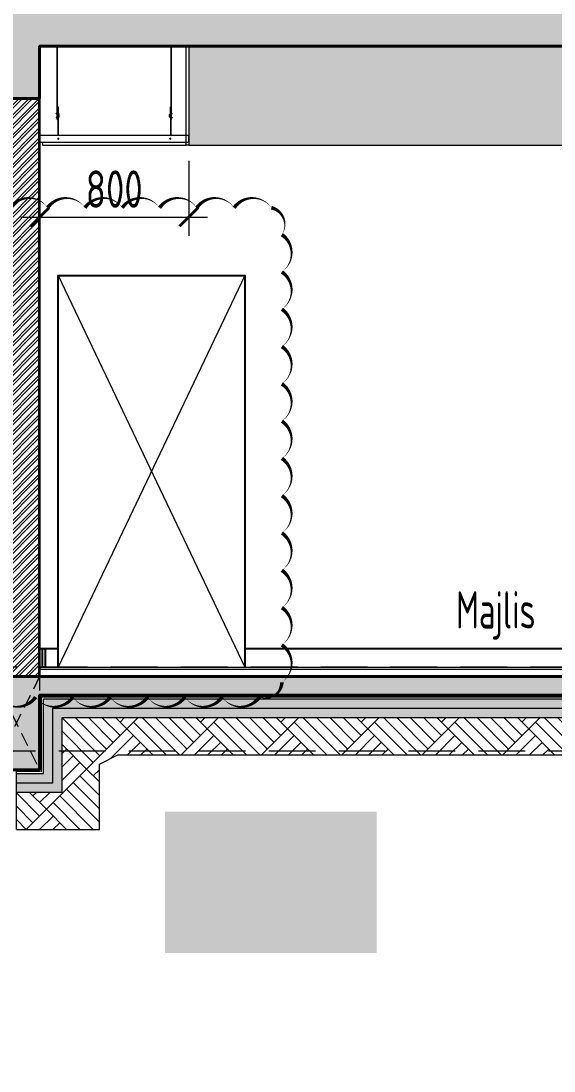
# Model space of a CAD drawing. Header units: millimetres. Extents: x -6181 to 191287, y -8583 to 23546.
# Drawn here: x 92354 to 95212, y -1715 to 3915 of the extents above; entities that cross this region are included whole.
import ezdxf

# ---------------------------------------------------------------- set-up
doc = ezdxf.new("R2010")
doc.units = ezdxf.units.MM
doc.header["$MEASUREMENT"] = 0
for name, pattern in [('1735-DT-5BR-SEC_BB$0$DASHED', [0.75, 0.5, -0.25]), ('1735-DT-5BR-SEC_BB$0$HIDDEN', [0.375, 0.25, -0.125]), ('DASHED', [0.75, 0.5, -0.25])]:
    doc.linetypes.add(name, pattern=pattern)
for name, color, linetype in [('0-Skirting', 8, 'Continuous'), ('1735-DT-5BR-SEC_BB$0$0-Skirting', 8, 'Continuous'), ('1735-DT-5BR-SEC_BB$0$K--CEILING HID', 251, '1735-DT-5BR-SEC_BB$0$HIDDEN'), ('Z--REVISION NTT-04', 10, 'Continuous')]:
    doc.layers.add(name, color=color, linetype=linetype)
for name, color, linetype, lineweight in [('05--TEXT-2', 2, 'Continuous', 25), ('07--DIM-2', 2, 'Continuous', 25), ('1735-DT-5BR-SEC_BB$0$04--HATCH-1', 251, 'Continuous', 13), ('1735-DT-5BR-SEC_BB$0$06--LINE-2', 2, 'Continuous', 25), ('1735-DT-5BR-SEC_BB$0$E--CONCRETE-4', 4, 'Continuous', 40), ('1735-DT-5BR-SEC_BB$0$E--CONCRETE-Beams', 1, '1735-DT-5BR-SEC_BB$0$HIDDEN', 0), ('1735-DT-5BR-SEC_BB$0$E--CONCRETE-SHADE', 253, 'Continuous', 25), ('1735-DT-5BR-SEC_BB$0$F--BLOCKWALL-3', 3, 'Continuous', 35), ('1735-DT-5BR-SEC_BB$0$J--WATERPROOFING-1', 1, 'Continuous', 18), ('1735-DT-5BR-SEC_BB$0$J--WATERPROOFING-HID', 9, '1735-DT-5BR-SEC_BB$0$HIDDEN', 18), ('1735-DT-5BR-SEC_BB$0$K--CEILING FIXTURES', 251, 'Continuous', 9), ('1735-DT-5BR-SEC_BB$0$K--CEILING-1', 1, 'Continuous', 20), ('1735-DT-5BR-SEC_BB$0$M--TILING-1', 2, 'Continuous', 15), ('1735-DT-5BR-SEC_BB$0$W--ELV-1', 250, '1735-DT-5BR-SEC_BB$0$DASHED', 9), ('1735-DT-5BR-SEC_BB$0$X--MEP Services', 251, 'Continuous', 9), ('W--ELV-1', 250, 'DASHED', 9)]:
    doc.layers.add(name, color=color, linetype=linetype, lineweight=lineweight)
doc.layers.add('1735-DT-5BR-SEC_BB$0$00--ORIGIN', color=6, linetype='Continuous', lineweight=0, plot=False)
doc.layers.add('1735-DT-5BR-SEC_BB$0$A-ANNO-NPLT', color=8, linetype='Continuous', lineweight=0, plot=False)
doc.styles.add('ISO', font='isocp2.shx', dxfattribs={"width": 0.8})
doc.dimstyles.new('1-100_AR', dxfattribs={"dimtxt": 200, "dimasz": 100, "dimexe": 100, "dimexo": 100, "dimgap": 0, "dimtad": 0, "dimdec": 0, "dimzin": 12, "dimdsep": 46, "dimtxsty": 'ISO', "dimblk": 'ARCHTICK', "dimcen": 100, "dimdle": 100, "dimclrd": 8, "dimclre": 9, "dimclrt": 2, "dimadec": 0, "dimazin": 0, "dimtfac": 1, "dimtdec": 0, "dimtmove": 0, "dimatfit": 2, "dimldrblk": 'ARCHTICK', "dimfxl": 1, "dimtvp": 0.75, "dimtolj": 1, "dimtzin": 12, "dimlwd": 9, "dimlwe": 9, "dimarcsym": 0})
pattern_1 = [(217.0127875, (4.4879, 4.22122), (-47.8514921299, -36.5408634401), [0.67268, -66.59544024]), (173.96974073, (3.95077, 3.81627), (59.85167598374, -6.54040380535), [1.15434, -114.2796238]), (121.51044708, (2.8028, 3.93754), (38.5868644267, -63.5299448584), [0.81394, -80.58016298]), (256.273689, (0.65013, 3.08259), (23.9890354549, 97.2086733679), [1.05119, -104.0677902]), (281.83365418, (0.4007, 2.06142), (-13.0921398636, 63.6678558913), [1.030775, -102.04686564]), (346.273689, (0.61208, 1.05255), (-97.2086733679, 23.9890354549), [1.05119, -104.0677902]), (26.69424047, (1.63325, 0.80312), (-73.34621669293, -36.6787744729), [1.390145, -137.62424274]), (61.25532837, (2.87523, 1.42761), (55.3459409121, 101.30067534106), [1.31244, -129.93160748]), (110.42956562, (3.5064, 2.57832), (-26.86250263843, 71.43812673916), [1.05475, -104.42036555]), (164.2363583, (3.13822, 3.56673), (53.0354501127, -15.402630663), [1.20416, -59.0038129]), (211.3974378, (1.97935, 3.89386), (-69.39212575257, -42.54095536703), [1.55724, -154.16687502]), (127.81407483, (5.49964, 2.089), (-28.6326815594, 36.1271303416), [0.531505, -52.61922406]), (160.4692344, (5.17378, 2.5089), (61.89767697033, -22.21885653395), [1.011185, -100.10755708]), (214, (4.2208, 2.847), (-0.95404498, -4.90813592), [0.707105, -6.3639628]), (192.1985905, (3.9917, 3.5027), (26.44876954, 5.04604695), [0.38079, -37.69807553]), (280.8014095, (3.6195, 3.4222), (-2.046000987, 15.678452729), [0.538515, -26.38730904]), (19.9637565, (3.7204, 2.8933), (16.6324977055, 6.954136904), [0.874645, -28.28011447]), (150.5650512, (4.5425, 3.1919), (8.862226858, -6.81622587), [0.632455, -15.1789333]), (5.38954033, (0.77278, 3.9756), (51.943494103, 5.1839579829), [0.886, -87.71422573]), (59.34617594, (1.65486, 4.0588), (-30.1270384147, -50.1733151821), [0.743305, -73.58703874]), (282.1985905, (4.7333, 4.1735), (-5.04604695, 26.44876954), [0.761575, -37.31729053]), (332.61045967, (4.89423, 3.42914), (-46.2192242417, 24.26485752054), [0.886, -87.71422573]), (328.4439548, (0.18127, 0.93255), (-22.6325896324, 14.586496719), [0.8544, -41.86561873]), (283.77514057, (0.90933, 0.4854), (-14.0461848405, 58.759719974), [0.71589, -70.87321532]), (55.8014095, (3.82835, -0.74416), (14.586496719, 22.6325896324), [0.761575, -37.31729053]), (6.35402464, (4.2564, -0.11426), (-67.6219468316, -7.2299589695), [0.838155, -82.97711807]), (58.4439548, (1.42336, -0.2767), (-14.586496719, -22.6325896324), [0.4272, -42.29281873]), (90.3099325, (3.5339, -0.6869), (-1.09195601, 20.586588646), [0.25495, -25.24014757]), (154.9637565, (3.5325, -0.432), (13.770362775, -7.770270848), [1.030775, -19.58475313]), (175.00900596, (2.59855, 0.00425), (50.0354041493, -4.6323138516), [0.95525, -94.56961587]), (292.6900675, (3.6346, 2.4515), (-3.000045963, 10.770316811), [0.72111, -17.30664638]), (342.15722659, (3.91272, 1.78624), (81.5302206393, -26.0350364415), [1.25897, -124.63781312]), (49.9453959, (5.11113, 1.4005), (-26.3108585071, -30.5407715131), [0.51478, -50.9633707]), (79, (5.4424, 1.7945), (-3.95409094, 5.8621809), [0.3, -4.7]), (109.25643716, (2.529, 0.17058), (12.9542288308, -38.1731313282), [0.69462, -68.76759995]), (37.0127875, (2.29993, 0.82634), (47.8514921299, 36.5408634401), [1.34536, -65.92276024]), (349, (3.374, 1.636), (5.8621809, 3.95409094), [1.3, -3.7]), (314.30484647, (4.65032, 1.38818), (42.4030443342, -43.8974011895), [0.79057, -78.2663715]), (243.0546041, (5.2025, 0.8224), (-8.724315825, -18.678498692), [0.72801, -35.67253945]), (196.64597536, (4.87262, 0.17345), (-102.79503219636, -30.9545046116), [1.185325, -117.3473709]), (164.42607874, (3.73697, -0.1661), (-62.8517219472, 17.3107206167), [1.253995, -124.14536704])]

# ---------------------------------------------------------------- blocks, each defined once
blk = doc.blocks.new('*U268')
at = {"ltscale": 300}
for p, q in [((0, 0), (250, -500)), ((250, 0), (0, -500))]:
    blk.add_line(p, q, dxfattribs=at)
blk.add_lwpolyline([(0, -500), (0, 0), (250, 0), (250, -500)], close=True, dxfattribs=at)
blk = doc.blocks.new('*U270')
for points in [[(0, 2815), (800, 2815)], [(15, 2815), (15, 2800), (785, 2800), (785, 2815)]]:
    blk.add_lwpolyline(points)
at = {"layer": '1735-DT-5BR-SEC_BB$0$K--CEILING FIXTURES'}
for p, q in [((93.1, 2969.6), (93.1, 3330.1)), ((95.1, 2968.1), (95.1, 3330.1)), ((704.9, 2968.1), (704.9, 3330.1)), ((706.9, 2969.6), (706.9, 3330.1)), ((97.1, 3004.5), (97.1, 2853.7)), ((97.1, 2970.5), (97.1, 3004.5)), ((97.1, 3004.5), (99.1, 3004.5)), ((99.1, 3004.5), (99.1, 2853.7)), ((99.1, 2968.5), (99.1, 3004.5)), ((700.9, 3004.5), (700.9, 2853.7)), ((700.9, 2968.5), (700.9, 3004.5)), ((702.9, 3004.5), (700.9, 3004.5)), ((702.9, 3004.5), (702.9, 2853.7)), ((702.9, 2970.5), (702.9, 3004.5)), ((93.1, 2969.6), (89.1, 2969.6)), ((89.1, 2967.6), (89.1, 2969.6)), ((92.5, 2967.6), (89.1, 2967.6)), ((89.1, 2947.3), (89.1, 2945.3)), ((92.5, 2947.3), (89.1, 2947.3)), ((93.1, 2945.3), (89.1, 2945.3)), ((92.5, 2967.6), (97.1, 2964)), ((92.5, 2947.3), (97.1, 2951)), ((93.1, 2969.6), (97.1, 2966.5)), ((93.1, 2947.8), (93.1, 2967.1)), ((93.1, 2945.3), (97.1, 2948.4)), ((93.1, 2937.6), (93.1, 2945.3)), ((93.1, 2937.6), (95.1, 2937.6)), ((95.1, 2969.6), (96.6, 2971.1)), ((102.1, 2962.6), (95.1, 2969.6)), ((95.1, 2949.4), (95.1, 2965.6)), ((102.1, 2952.3), (95.1, 2945.3)), ((95.1, 2937.6), (95.1, 2946.9)), ((95.1, 2945.3), (96.6, 2943.9)), ((104.1, 2963.5), (96.6, 2971.1)), ((104.1, 2951.5), (96.6, 2943.9)), ((97.1, 2947.3), (97.1, 2967.6)), ((99.1, 2949.3), (99.1, 2965.6)), ((99.1, 2965), (102.1, 2962.6)), ((99.1, 2962.4), (102.1, 2960.1)), ((99.1, 2952.5), (102.1, 2954.8)), ((99.1, 2950), (102.1, 2952.3)), ((102.1, 2962.6), (102.1, 2952.3)), ((104.1, 2951.5), (104.1, 2963.5)), ((695.9, 2963.5), (703.4, 2971.1)), ((695.9, 2951.5), (695.9, 2963.5)), ((695.9, 2951.5), (703.4, 2943.9)), ((697.9, 2962.6), (704.9, 2969.6)), ((700.9, 2965), (697.9, 2962.6)), ((697.9, 2962.6), (697.9, 2952.3)), ((700.9, 2962.4), (697.9, 2960.1)), ((700.9, 2952.5), (697.9, 2954.8)), ((697.9, 2952.3), (704.9, 2945.3)), ((700.9, 2950), (697.9, 2952.3)), ((700.9, 2949.3), (700.9, 2965.6)), ((706.9, 2969.6), (702.9, 2966.5)), ((707.5, 2967.6), (702.9, 2964)), ((702.9, 2947.3), (702.9, 2967.6)), ((707.5, 2947.3), (702.9, 2951)), ((706.9, 2945.3), (702.9, 2948.4)), ((704.9, 2969.6), (703.4, 2971.1)), ((704.9, 2945.3), (703.4, 2943.9)), ((704.9, 2949.4), (704.9, 2965.6)), ((704.9, 2937.6), (704.9, 2946.9)), ((706.9, 2937.6), (704.9, 2937.6)), ((706.9, 2969.6), (710.9, 2969.6)), ((706.9, 2947.8), (706.9, 2967.1)), ((706.9, 2945.3), (710.9, 2945.3)), ((706.9, 2937.6), (706.9, 2945.3)), ((707.5, 2967.6), (710.9, 2967.6)), ((707.5, 2947.3), (710.9, 2947.3)), ((710.9, 2967.6), (710.9, 2969.6)), ((710.9, 2947.3), (710.9, 2945.3)), ((0, 2853.7), (800, 2853.7)), ((0, 2815), (0, 2853.7)), ((100.2, 2833.9), (100.2, 2836.4)), ((100.2, 2836.4), (102.2, 2836.4)), ((102.2, 2833.8), (102.2, 2836.4)), ((697.8, 2833.8), (697.8, 2836.4)), ((699.8, 2836.4), (697.8, 2836.4)), ((699.8, 2833.9), (699.8, 2836.4)), ((800, 2815), (800, 2853.7))]:
    blk.add_line(p, q, dxfattribs=at)
for centre, radius, start, end in [((98.1, 2833.8), 1, 3.1794, 183.1794), ((98.1, 2833.7), 1, 8.8537, 194.9323), ((98.1, 2833.8), 1, 180, 191.1302), ((99.7, 2833.9), 2.54, 191.893, 3.273), ((99.7, 2833.9), 0.541, 191.893, 3.273), ((700.3, 2833.9), 2.54, 176.727, 348.107), ((700.3, 2833.9), 0.541, 176.727, 348.107), ((701.9, 2833.8), 1, 356.8206, 176.8206), ((701.9, 2833.7), 1, 345.0677, 171.1463), ((701.9, 2833.8), 1, 348.8698, 0)]:
    blk.add_arc(centre, radius, start, end, dxfattribs=at)
blk = doc.blocks.new('*U290')
at = {"layer": '1735-DT-5BR-SEC_BB$0$04--HATCH-1'}
h = blk.add_hatch(dxfattribs=at)
h.set_pattern_fill('AR-CONC', color=256, scale=0.5, angle=349, style=0)
h.set_pattern_definition([(39, (23463.295, 550), (87.89805, -25.20436), [9.525, -104.775]), (344, (23463.295, 550), (0.92973, 97.13568), [7.62, -83.8203]), (89.45144, (23470.62, 547.9), (88.82778, 71.93132), [8.095, -89.04512]), (35.1842, (23468.14, 574.93), (129.03825, -46.4971), [14.2875, -157.1625]), (85.63556, (23478.9, 571.06), (140.12674, 98.7907), [12.1425, -133.5678]), (340.18415, (23468.14, 574.93), (140.12674, 98.7907), [11.43, -125.7299]), (10, (23479.4, 566.276), (64.65784, -64.65784), [9.525, -104.775]), (315, (23479.4, 566.28), (47.90564, 84.50577), [7.62, -83.82]), (60.45145, (23484.785, 560.89), (112.56348, 19.84792), [8.095, -89.04497]), (26.5, (23463.295, 550), (9.58286, 41.206096), [0, -82.804, 0, -85.09, 0, -84.1375]), (356.5, (23463.295, 550), (42.353676, 42.79509), [0, -48.514, 0, -80.899, 0, -32.0675]), (316.5, (23435.494, 555.403), (66.00316, -15.7477), [0, -31.75, 0, -99.06, 0, -131.445]), (306.5, (23423.03, 557.826), (75.12962, -1.65252), [0, -41.275, 0, -65.786, 0, -93.345])])
h.paths.add_polyline_path([(-20, -20), (-3369.9, -20), (-3369.9, -170), (-3509.9, -170), (-3509.9, -220), (-3319.9, -220), (-3319.9, -70), (-70, -70), (-70, -470), (125.1, -470), (125.1, -420), (-20, -420)])
h = blk.add_hatch(dxfattribs=at)
h.set_pattern_fill('GRAVEL', color=256, scale=5, angle=349, style=0)
h.set_pattern_definition([(217.012788, (23577.288, 657.218), (-1215.4279, -928.1379313), [17.08607, -1691.5242]), (173.96974, (23563.6445, 646.9325), (1520.2325708, -166.1262494), [29.32024, -2902.70244]), (121.510447, (23534.4866, 650.013), (980.106357, -1613.660599), [20.6741, -2046.73614]), (256.27369, (23479.8084, 628.297), (609.3215008, 2469.1003035), [26.7002, -2643.32187]), (281.833654, (23473.473, 602.359), (-332.5403526, 1617.1635396), [26.1817, -2591.9904]), (346.27369, (23478.842, 576.734), (-2469.1003035, 609.3215008), [26.7002, -2643.32187]), (26.69424, (23504.7796, 570.3983), (-1862.99390395, -931.6408717), [35.3097, -3495.65577]), (61.255328, (23536.326, 586.2605), (1405.7868994, 2573.0371535), [33.336, -3300.26283]), (110.429566, (23552.3574, 615.4885), (-682.3075672, 1814.5284191), [26.79065, -2652.2773]), (164.23636, (23543.006, 640.594), (1347.100433, -391.226819), [30.58566, -1498.69685]), (211.397438, (23513.5706, 648.9033), (-1762.5599941, -1080.5402664), [39.5539, -3915.8386]), (127.814075, (23602.986, 603.06), (-727.2701115, 917.6291107), [13.5002, -1336.5283]), (160.469234, (23594.709, 613.725), (1572.2009951, -564.3589557), [25.6841, -2542.73195]), (214, (23570.5, 622.31), (-24.23274, -124.66665), [17.96047, -161.64466]), (192.19859, (23564.684, 638.968), (671.798746, 128.169592), [9.67207, -957.5311]), (280.80141, (23555.23, 636.924), (-51.968425, 398.2327), [13.6783, -670.23765]), (19.96376, (23557.794, 623.488), (422.465442, 176.635077), [22.216, -718.3149]), (150.56505, (23578.675, 631.073), (225.10056, -173.13214), [16.06436, -385.5449]), (5.38954, (23482.9236, 650.979), (1319.3647502, 131.6725328), [22.5044, -2227.94133]), (59.346176, (23505.329, 653.093), (-765.2267758, -1274.4022056), [18.87995, -1869.1108]), (282.19859, (23583.521, 656.007), (-128.169592, 671.798746), [19.344, -947.8592]), (332.61046, (23587.6086, 637.099), (-1173.9682958, 616.327381), [22.5044, -2227.94133]), (328.443955, (23467.9, 573.686), (-574.867777, 370.497017), [21.70176, -1063.3867]), (283.77514, (23486.392, 562.329), (-356.7730958, 1492.4968871), [18.1836, -1800.17967]), (55.80141, (23560.535, 531.098), (370.497017, 574.867777), [19.344, -947.8592]), (6.354025, (23571.408, 547.097), (-1717.5974495, -183.640958), [21.28914, -2107.6188]), (58.443955, (23499.448, 542.972), (-370.497017, -574.867777), [10.8509, -1074.2376]), (90.30993, (23553.055, 532.552), (-27.735683, 522.899352), [6.47573, -641.09975]), (154.96376, (23553.02, 539.027), (349.767214, -197.36488), [26.1817, -497.45273]), (175.009006, (23529.2984, 550.107), (1270.8992654, -117.6607718), [24.26335, -2402.06824]), (292.69007, (23555.613, 612.268), (-76.201167, 273.566047), [18.3162, -439.5888]), (342.157227, (23562.678, 595.3696), (2070.8676043, -661.2899255), [31.97784, -3165.80045]), (49.945396, (23593.118, 585.571), (-668.295806, -775.7355964), [13.0754, -1294.4696]), (79, (23601.53, 595.58), (-100.4339, 148.8994), [7.62, -119.38]), (109.256437, (23527.532, 554.332), (329.0374122, -969.5975358), [17.64335, -1746.69704]), (37.012788, (23521.713, 570.988), (1215.4279002, 928.1379313), [34.17214, -1674.4381]), (349, (23549, 591.56), (148.8994, 100.4339), [33.02, -93.98]), (314.304847, (23581.413, 585.259), (1077.0373267, -1114.9939896), [20.0805, -1987.96584]), (243.054604, (23595.439, 570.889), (-221.597622, -474.433867), [18.49145, -906.0825]), (196.645975, (23587.0596, 554.405), (-2610.9938178, -786.244417), [30.10725, -2980.6232]), (164.426079, (23558.214, 545.7803), (-1596.4337375, 439.6923037), [31.85147, -3153.2923])])
h.paths.add_polyline_path([(-70, -70), (-3319.9, -70), (-3319.9, -220), (-3509.9, -220), (-3509.9, -270), (-3269.9, -270), (-3269.9, -120), (-120, -120), (-120, -520), (125.1, -520), (125.1, -470), (-70, -470)])
h = blk.add_hatch(dxfattribs=at)
h.set_pattern_fill('AR-PARQ1', color=256, angle=315, style=0)
h.set_pattern_definition([(45, (23463.3, 550), (1e-13, 431.0523), [304.8, -304.8]), (45, (23499.22, 514.08), (1e-13, 431.0523), [304.8, -304.8]), (45, (23535.14, 478.16), (1e-13, 431.0523), [304.8, -304.8]), (45, (23571.06, 442.24), (1e-13, 431.0523), [304.8, -304.8]), (45, (23606.98, 406.3), (1e-13, 431.0523), [304.8, -304.8]), (45, (23642.9, 370.4), (1e-13, 431.0523), [304.8, -304.8]), (45, (23678.82, 334.47), (1e-13, 431.0523), [304.8, -304.8]), (315, (23678.82, 765.53), (-1e-13, -431.0523), [304.8, -304.8]), (315, (23714.74, 801.45), (-1e-13, -431.0523), [304.8, -304.8]), (315, (23750.66, 837.37), (-1e-13, -431.0523), [304.8, -304.8]), (315, (23786.58, 873.3), (-1e-13, -431.0523), [304.8, -304.8]), (315, (23822.5, 909.2), (-1e-13, -431.0523), [304.8, -304.8]), (315, (23858.43, 945.13), (-1e-13, -431.0523), [304.8, -304.8]), (315, (23894.35, 981.05), (-1e-13, -431.0523), [304.8, -304.8])])
h.paths.add_polyline_path([(-120, -120), (-3269.9, -120), (-3269.9, -270), (-3509.9, -270), (-3509.9, -470), (-3069.9, -470), (-3069.9, -370), (-2969.9, -320), (-420, -320), (-320, -370), (-320, -720), (125.1, -720), (125.1, -520), (-120, -520)])
at = {"layer": '1735-DT-5BR-SEC_BB$0$00--ORIGIN'}
blk.add_lwpolyline([(125.1, -400), (0, -400), (0, 0), (-3389.9, 0), (-3389.9, -150), (-3509.9, -150)], dxfattribs=at)
at = {"layer": '1735-DT-5BR-SEC_BB$0$A-ANNO-NPLT'}
for p, q in [((-3509.9, -170), (-3509.9, -150)), ((-3509.9, -220), (-3509.9, -170)), ((-3509.9, -270), (-3509.9, -220)), ((-3509.9, -470), (-3509.9, -270)), ((125.1, -420), (125.1, -400)), ((125.1, -470), (125.1, -420)), ((125.1, -520), (125.1, -470)), ((125.1, -720), (125.1, -520))]:
    blk.add_line(p, q, dxfattribs=at)
blk.add_lwpolyline([(125.1, -720), (-320, -720), (-320, -370), (-420, -320), (-2969.9, -320), (-3069.9, -370), (-3069.9, -470), (-3509.9, -470)], dxfattribs=at)
at = {"layer": '1735-DT-5BR-SEC_BB$0$J--WATERPROOFING-1'}
for points in [[(125.1, -420), (-20, -420), (-20, -20), (-3369.9, -20), (-3369.9, -170), (-3509.9, -170)], [(125.1, -470), (-70, -470), (-70, -70), (-3319.9, -70), (-3319.9, -220), (-3509.9, -220)], [(125.1, -520), (-120, -520), (-120, -120), (-3269.9, -120), (-3269.9, -270), (-3509.9, -270)]]:
    blk.add_lwpolyline(points, dxfattribs=at)
at = {"layer": '1735-DT-5BR-SEC_BB$0$J--WATERPROOFING-HID', "ltscale": 200, "const_width": 5}
blk.add_lwpolyline([(125.1, -410), (-10, -410), (-10, -10), (-3379.9, -10), (-3379.9, -160), (-3509.9, -160)], dxfattribs=at)
blk = doc.blocks.new('1735-DT-5BR-SEC_BB')
at = {"layer": '1735-DT-5BR-SEC_BB$0$04--HATCH-1'}
h = blk.add_hatch(dxfattribs=at)
h.set_pattern_fill('ANSI32', color=256, scale=100)
h.set_pattern_definition([(45, (71863.417, -2450), (-26.516504, 26.516504), []), (45, (71881.094, -2450), (-26.516504, 26.516504), [])])
h.paths.add_polyline_path([(92253.6, 400), (92453.6, 400), (92453.6, 3500), (92253.6, 3500)])
h = blk.add_hatch(dxfattribs=at)
h.set_pattern_fill('GRAVEL', color=256, scale=5, angle=349, style=0)
h.set_pattern_definition(pattern_1)
h.paths.add_polyline_path([(93125.2, -324), (94261.4, -324), (94261.4, -1083), (93125.2, -1083)])
h = blk.add_hatch(dxfattribs=at)
h.set_pattern_fill('GRAVEL', color=256, scale=5, angle=349, style=0)
h.set_pattern_definition(pattern_1)
h.paths.add_polyline_path([(93125.2, -324), (94261.4, -324), (94261.4, -1083), (93125.2, -1083)])
at = {"layer": '1735-DT-5BR-SEC_BB$0$E--CONCRETE-SHADE'}
h = blk.add_hatch(color=256, dxfattribs=at)
h.dxf.hatch_style = 1
h.paths.add_polyline_path([(97403.6, 4050), (97403.6, 4250), (96953.6, 4250), (96953.6, 4000), (85453.6, 4000), (85453.6, 4250), (85003.6, 4250), (85003.6, 4050), (85203.6, 4050), (85203.7, 3650), (85453.7, 3650), (85453.6, 3780), (92253.6, 3780), (92253.6, 3500), (92453.6, 3500), (92453.6, 3780), (96953.6, 3780), (96953.6, 3650), (97203.6, 3650), (97203.6, 4050)])
h = blk.add_hatch(color=256, dxfattribs=at)
h.dxf.hatch_style = 1
h.paths.add_polyline_path([(85204, 450), (85453.6, 450), (85453.6, 400), (96953.6, 400), (96953.6, 450), (97203.6, 450), (97203.6, -100), (96953.6, -100), (96953.6, 300), (92453.7, 300), (92453.7, -100), (92203.6, -100), (92203.6, 300), (85453.7, 300), (85453.7, -100), (85203.9, -100)])
at = {"layer": '1735-DT-5BR-SEC_BB$0$K--CEILING HID'}
h = blk.add_hatch(dxfattribs=at)
h.set_pattern_fill('AR-SAND', color=256, scale=25)
h.set_pattern_definition([(37.5, (0, 0), (-1.574834, 48.170594), [0, -38, 0, -42.5, 0, -40.625]), (7.5, (0, 0), (44.244418, 70.55365), [0, -20.5, 0, -34.25, 0, -13.125]), (327.5, (-30.75, 0), (77.853547, 0.141476), [0, -12.5, 0, -45, 0, -58.75]), (317.5, (-30.75, 0), (75.153165, 21.94189), [0, -6.25, 0, -29.5, 0, -33.75])])
h.paths.add_polyline_path([(93253.6, 3250), (96153.5, 3250), (96153.5, 3780), (93253.6, 3780)])
at = {"layer": '1735-DT-5BR-SEC_BB$0$0-Skirting'}
for points in [[(92453.6, 550), (92553.6, 550)], [(93553.6, 550), (96953.6, 550)]]:
    blk.add_lwpolyline(points, dxfattribs=at)
blk.add_lwpolyline([(92483.6, 450), (92468.6, 450), (92468.6, 550), (92468.6, 550), (92476.1, 550), (92483.6, 542.5)], close=True, dxfattribs=at)
at = {"layer": '1735-DT-5BR-SEC_BB$0$06--LINE-2'}
blk.add_lwpolyline([(92553.6, 450), (92553.6, 2550), (93553.6, 2550), (93553.6, 450)], dxfattribs=at)
at = {"layer": '1735-DT-5BR-SEC_BB$0$E--CONCRETE-4'}
for points in [[(97403.6, 4050), (97403.6, 4250), (96953.6, 4250), (96953.6, 4000), (85453.6, 4000), (85453.6, 4250), (85003.6, 4250), (85003.6, 4050), (85203.6, 4050), (85203.7, 3650), (85453.7, 3650), (85453.6, 3780), (92253.6, 3780), (92253.6, 3500), (92453.6, 3500), (92453.6, 3780), (96953.6, 3780), (96953.6, 3650), (97203.6, 3650), (97203.6, 4050)], [(85204, 450), (85453.6, 450), (85453.6, 400), (96953.6, 400), (96953.6, 450), (97203.6, 450), (97203.6, -100), (96953.6, -100), (96953.6, 300), (92453.7, 300), (92453.7, -100), (92203.6, -100), (92203.6, 300), (85453.7, 300), (85453.7, -100), (85203.9, -100)]]:
    blk.add_lwpolyline(points, close=True, dxfattribs=at)
at = {"layer": '1735-DT-5BR-SEC_BB$0$F--BLOCKWALL-3'}
blk.add_lwpolyline([(92253.6, 400), (92453.6, 400), (92453.6, 3500), (92253.6, 3500)], close=True, dxfattribs=at)
at = {"layer": '1735-DT-5BR-SEC_BB$0$K--CEILING-1'}
blk.add_line((93253.6, 3250), (96153.5, 3250), dxfattribs=at)
blk.add_lwpolyline([(93253.6, 3780), (93253.6, 3250), (93238.6, 3250), (93238.6, 3780), (93253.6, 3780)], dxfattribs=at)
at = {"layer": '1735-DT-5BR-SEC_BB$0$M--TILING-1'}
for points in [[(92453.6, 450), (96953.6, 450)], [(92453.6, 440), (96953.6, 440)]]:
    blk.add_lwpolyline(points, dxfattribs=at)
at = {"layer": '1735-DT-5BR-SEC_BB$0$W--ELV-1', "ltscale": 500}
for points in [[(102460.7, 450), (81257.5, 450)], [(105557, 0), (81257.5, 0)]]:
    blk.add_lwpolyline(points, dxfattribs=at)
at = {"layer": '1735-DT-5BR-SEC_BB$0$X--MEP Services'}
for p, q in [((92553.6, 2550), (93553.6, 450)), ((93553.6, 2550), (92553.6, 450))]:
    blk.add_line(p, q, dxfattribs=at)
at = {"layer": '1735-DT-5BR-SEC_BB$0$04--HATCH-1', "color": 251, "xscale": -1}
blk.add_blockref('*U290', (92453.7, 300), dxfattribs=at)
at = {"layer": '1735-DT-5BR-SEC_BB$0$E--CONCRETE-Beams'}
blk.add_blockref('*U268', (92203.7, 400), dxfattribs=at)
at = {"layer": '1735-DT-5BR-SEC_BB$0$K--CEILING-1'}
blk.add_blockref('*U270', (92453.6, 450), dxfattribs=at)
blk = doc.blocks.new('_ArchTick')
at = {"color": 0, "const_width": 0.15}
blk.add_lwpolyline([(-0.5, -0.5), (0.5, 0.5)], dxfattribs=at)
blk = doc.blocks.new('*D71')
at = {"layer": '07--DIM-2', "color": 9, "lineweight": 9, "transparency": 16777216}
for p, q in [((100203.6, -1000), (100203.6, -2770.5)), ((82203.6, -1143.7), (82203.6, -2770.5))]:
    blk.add_line(p, q, dxfattribs=at)
at = {"layer": '07--DIM-2', "color": 8, "lineweight": 9, "transparency": 16777216}
blk.add_line((82103.6, -2670.5), (100303.6, -2670.5), dxfattribs=at)
at = {"layer": 'Defpoints', "color": 0, "transparency": 16777216}
for p in [(100203.6, -900), (82203.6, -1043.7), (100203.6, -2670.5)]:
    blk.add_point(p, dxfattribs=at)
at = {"layer": '07--DIM-2', "color": 8, "lineweight": 9, "transparency": 16777216, "xscale": 100, "yscale": 100, "zscale": 100, "rotation": 180}
blk.add_blockref('_ArchTick', (82203.6, -2670.5), dxfattribs=at)
at = {"layer": '07--DIM-2', "color": 8, "lineweight": 9, "transparency": 16777216, "xscale": 100, "yscale": 100, "zscale": 100}
blk.add_blockref('_ArchTick', (100203.6, -2670.5), dxfattribs=at)
at = {"layer": '07--DIM-2', "color": 2, "transparency": 16777216, "char_height": 200, "attachment_point": 5, "style": 'ISO'}
for s, insert in [('\\A1;18000', (91203.6, -2520.5)), ('\\A1;PLOT DIMENSION', (91203.6, -2821.9))]:
    blk.add_mtext(s, dxfattribs=dict(at, insert=insert))
blk = doc.blocks.new('*D118')
at = {"layer": '07--DIM-2', "color": 9, "lineweight": 9, "transparency": 16777216}
for p, q in [((97203.6, 350), (97203.6, -2088.7)), ((85203.6, -180), (85203.6, -2088.7))]:
    blk.add_line(p, q, dxfattribs=at)
at = {"layer": '07--DIM-2', "color": 8, "lineweight": 9, "transparency": 16777216}
blk.add_line((85103.6, -1988.7), (97303.6, -1988.7), dxfattribs=at)
at = {"layer": 'Defpoints', "color": 0, "transparency": 16777216}
for p in [(97203.6, 450), (85203.6, -80), (97203.6, -1988.7)]:
    blk.add_point(p, dxfattribs=at)
at = {"layer": '07--DIM-2', "color": 8, "lineweight": 9, "transparency": 16777216, "xscale": 100, "yscale": 100, "zscale": 100, "rotation": 180}
blk.add_blockref('_ArchTick', (85203.6, -1988.7), dxfattribs=at)
at = {"layer": '07--DIM-2', "color": 8, "lineweight": 9, "transparency": 16777216, "xscale": 100, "yscale": 100, "zscale": 100}
blk.add_blockref('_ArchTick', (97203.6, -1988.7), dxfattribs=at)
at = {"layer": '07--DIM-2', "color": 2, "transparency": 16777216, "insert": (91203.6, -1838.6), "char_height": 200, "attachment_point": 5, "style": 'ISO'}
blk.add_mtext('\\A1;12000', dxfattribs=at)
blk = doc.blocks.new('*D134')
at = {"layer": '07--DIM-2', "color": 9, "lineweight": 9, "transparency": 16777216}
for p, q in [((92453.6, 3165), (92453.6, 2763.8)), ((93253.6, 3165), (93253.6, 2763.8))]:
    blk.add_line(p, q, dxfattribs=at)
at = {"layer": '07--DIM-2', "color": 8, "lineweight": 9, "transparency": 16777216}
blk.add_line((92353.6, 2863.8), (93353.6, 2863.8), dxfattribs=at)
at = {"layer": 'Defpoints', "color": 0, "transparency": 16777216}
for p in [(92453.6, 3265), (93253.6, 3265), (93253.6, 2863.8)]:
    blk.add_point(p, dxfattribs=at)
at = {"layer": '07--DIM-2', "color": 8, "lineweight": 9, "transparency": 16777216, "xscale": 100, "yscale": 100, "zscale": 100, "rotation": 180}
blk.add_blockref('_ArchTick', (92453.6, 2863.8), dxfattribs=at)
at = {"layer": '07--DIM-2', "color": 8, "lineweight": 9, "transparency": 16777216, "xscale": 100, "yscale": 100, "zscale": 100}
blk.add_blockref('_ArchTick', (93253.6, 2863.8), dxfattribs=at)
at = {"layer": '07--DIM-2', "color": 2, "transparency": 16777216, "insert": (92853.6, 3013.8), "char_height": 200, "attachment_point": 5, "style": 'ISO'}
blk.add_mtext('\\A1;800', dxfattribs=at)

msp = doc.modelspace()

# ---------------------------------------------------------------- block references
msp.add_blockref('1735-DT-5BR-SEC_BB', (0, 0))

# ---------------------------------------------------------------- next in the draw order: linework, layer by layer
at = {"layer": '0-Skirting'}
msp.add_lwpolyline([(92483.6, 450), (92468.6, 450), (92468.6, 550), (92468.6, 550), (92476.1, 550), (92483.6, 542.5)], close=True, dxfattribs=at)
msp.add_lwpolyline([(93583.6, 550), (96953.6, 550)], dxfattribs=at)
at = {"layer": 'W--ELV-1', "ltscale": 500}
for points in [[(102460.7, 450), (81257.5, 450)], [(105557, 0), (81257.5, 0)]]:
    msp.add_lwpolyline(points, dxfattribs=at)
at = {"layer": 'Z--REVISION NTT-04'}
msp.add_lwpolyline([(92232.2, 290, 0, 20, 0.520567), (92432.2, 290, 0, 20, 0.520567), (92632.2, 290, 0, 20, 0.520567), (92832.2, 290, 0, 20, 0.520567), (93032.2, 290, 0, 20, 0.520567), (93232.2, 290, 0, 20, 0.520567), (93432.2, 290, 0, 20, 0.520567), (93632.2, 290, 0, 20, 0.520567), (93752.5, 369.7, 0, 20, 0.520567), (93752.5, 569.7, 0, 20, 0.520567), (93752.5, 769.7, 0, 20, 0.520567), (93752.5, 969.7, 0, 20, 0.520567), (93752.5, 1169.7, 0, 20, 0.520567), (93752.5, 1369.7, 0, 20, 0.520567), (93752.5, 1569.7, 0, 20, 0.520567), (93752.5, 1769.7, 0, 20, 0.520567), (93752.5, 1969.7, 0, 20, 0.520567), (93752.5, 2169.7, 0, 20, 0.520567), (93752.5, 2369.7, 0, 20, 0.520567), (93752.5, 2569.7, 0, 20, 0.520567), (93752.5, 2769.7, 0, 20, 0.520567), (93696.4, 2913.7, 0, 20, 0.520567), (93496.4, 2913.7, 0, 20, 0.520567), (93296.4, 2913.7, 0, 20, 0.520567), (93096.4, 2913.7, 0, 20, 0.520567), (92896.4, 2913.7, 0, 20, 0.520567), (92696.4, 2913.7, 0, 20, 0.520567), (92496.4, 2913.7, 0, 20, 0.520567), (92296.4, 2913.7, 0, 20, 0.520567)], format="xyseb", dxfattribs=at)

# ---------------------------------------------------------------- next in the draw order: texts
at = {"layer": '05--TEXT-2', "insert": (94899.6, 727.3), "char_height": 200, "width": 1189.493, "attachment_point": 5, "style": 'ISO'}
msp.add_mtext('{\\W0.7;Majlis}', dxfattribs=at)

# ---------------------------------------------------------------- next in the draw order: dimensions: what is measured, and where the dimension line sits
at = {"layer": '07--DIM-2'}
dim = msp.add_linear_dim(base=(93253.6, 2863.8), p1=(92453.6, 3265), p2=(93253.6, 3265), dimstyle='1-100_AR', dxfattribs=at)
dim.commit()
dim.dimension.update_dxf_attribs({"geometry": '*D134', "text_midpoint": (92853.6, 3013.8)})
dim = msp.add_linear_dim(base=(97203.6, -1988.7), p1=(85203.6, -80), p2=(97203.6, 450), dimstyle='1-100_AR', override={"dimtmove": 1}, dxfattribs=at)
dim.commit()
dim.dimension.update_dxf_attribs({"geometry": '*D118', "text_midpoint": (91203.6, -1838.6)})
dim = msp.add_linear_dim(base=(100203.6, -2670.5), p1=(82203.6, -1043.7), p2=(100203.6, -900), angle=180, text='<>\\X PLOT DIMENSION', dimstyle='1-100_AR', override={"dimgap": 50, "dimtmove": 1}, dxfattribs=at)
dim.commit()
dim.dimension.update_dxf_attribs({"geometry": '*D71', "text_midpoint": (91203.6, -2670.5)})

doc.saveas('drawing.dxf')
